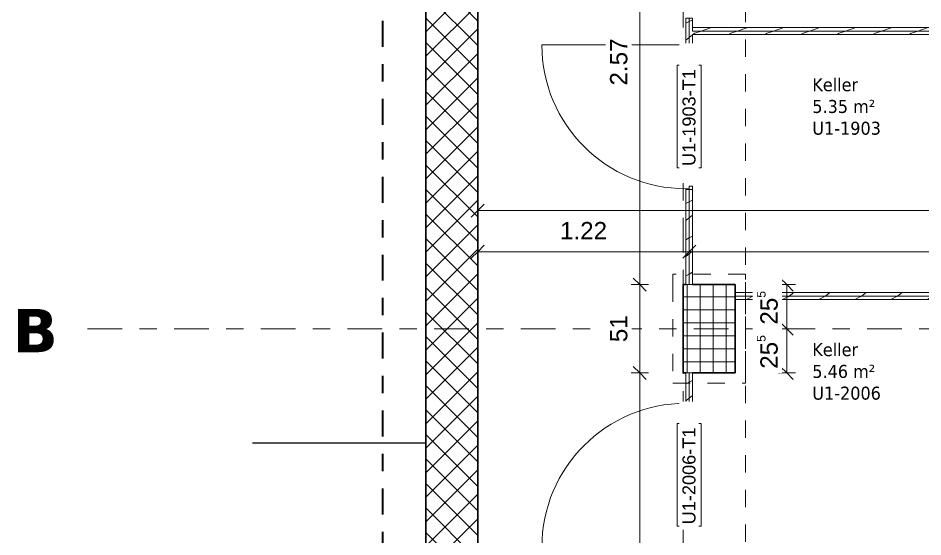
# Model space of a CAD drawing. Header units: metres. Extents: x -35.6 to 33, y -21.5 to 5.9.
# Drawn here: x -35.06 to -29.84, y -0.41 to 2.59 of the extents above; entities that cross this region are included whole.
import ezdxf

# ---------------------------------------------------------------- set-up
doc = ezdxf.new("R2010")
doc.units = ezdxf.units.M
for name, pattern in [('_Rasterlinie_', [0.375, 0.2, -0.05, 0.075, -0.05]), ('_Strichliert - Fein_', [0.15, 0.1, -0.05]), ('Strichpunkt - Fein', [0.2, 0.1, -0.05, 0, -0.05]), ('Strichpunkt - Mittel', [0.35, 0.15, -0.1, 0, -0.1])]:
    doc.linetypes.add(name, pattern=pattern)
for name, color, linetype, lineweight in [('A-____-____-DIMS', 7, 'Continuous', 5), ('A-____-____-DIMS-50', 7, 'Continuous', 5), ('A-AREA-____-IDEN', 7, 'Continuous', 5), ('A-DOOR-____-IDEN', 7, 'Continuous', 5), ('A-DOOR-____-OTLN', 7, 'Continuous', 9), ('A-DOOR-FRAM-MCUT', 7, 'Continuous', 9), ('A-DOOR-OPNG-OTLN', 7, 'Continuous', 9), ('A-FLOR-____-OVHD', 7, 'Strichpunkt - Fein', 9), ('A-WALL-____-MCUT', 7, 'Continuous', 35), ('A-WALL-____-PATT', 7, 'Continuous', 35), ('A-WALL-FNSH-MCUT', 7, 'Continuous', 35), ('C-PRKG-____-OTLN', 7, 'Continuous', 9), ('S-COLS-____-MCUT', 7, 'Continuous', 35), ('S-COLS-____-OTLN', 7, 'Continuous', 9), ('S-GRID-____-OTLN', 7, 'Continuous', 5)]:
    doc.layers.add(name, color=color, linetype=linetype, lineweight=lineweight)
for name, color, linetype, lineweight, true_color in [('A-____-MATC-OTLN', 7, 'Strichpunkt - Mittel', 40, 0x0080ff), ('A-DETL-____-OTLN', 5, 'Continuous', 9, 0x0000ff), ('S-GRID-____-IDEN', 7, 'Continuous', 9, 0x5555aa)]:
    doc.layers.add(name, color=color, linetype=linetype, lineweight=lineweight, true_color=true_color)
doc.styles.add('Arial', font='arial.ttf', dxfattribs={"height": 0.1})
doc.styles.add('Arial_1', font='arial.ttf', dxfattribs={"height": 0.075})
doc.styles.add('Verdana_2', font='verdana.ttf', dxfattribs={"width": 0.9, "height": 0.075})
doc.styles.add('Verdana_B', font='verdana.ttf', dxfattribs={"height": 0.25})
doc.dimstyles.new('SUB_Rohbau_fein', dxfattribs={"dimscale": 0.3048, "dimtxt": 0.102026, "dimasz": 0.246063, "dimexe": 0.164042, "dimexo": 0.0625, "dimgap": 0.123031, "dimtad": 1, "dimdec": 1, "dimlfac": 100, "dimrnd": 0.5, "dimdsep": 46, "dimtxsty": 'Arial', "dimblk1": 'OBLIQUE', "dimblk2": 'OBLIQUE', "dimsah": 1, "dimcen": 0.09, "dimazin": 0, "dimtfac": 1, "dimtdec": 4, "dimtix": 1, "dimtmove": 0, "dimatfit": 3, "dimfxl": 0.164042, "dimfxlon": 1, "dimtvp": 1, "dimtfill": 1, "dimtolj": 1, "dimtzin": 0, "dimarcsym": 2})
doc.dimstyles.new('SUB_Rohbau_fein_1', dxfattribs={"dimscale": 0.3048, "dimtxt": 0.102026, "dimasz": 0.246063, "dimexe": 0.164042, "dimexo": 0.0625, "dimgap": 0.123031, "dimtad": 1, "dimrnd": 0.005, "dimzin": 0, "dimdsep": 46, "dimtxsty": 'Arial', "dimblk1": 'OBLIQUE', "dimblk2": 'OBLIQUE', "dimsah": 1, "dimcen": 0.09, "dimazin": 0, "dimtfac": 1, "dimtdec": 4, "dimtix": 1, "dimtmove": 0, "dimatfit": 3, "dimfxl": 0.164042, "dimfxlon": 1, "dimtvp": 1, "dimtfill": 1, "dimtolj": 1, "dimtzin": 0, "dimarcsym": 2})
doc.dimstyles.new('SUB_Rohbau_fein_2', dxfattribs={"dimscale": 0.3048, "dimtxt": 0.102026, "dimasz": 0.246063, "dimexe": 0.164042, "dimexo": 0.0625, "dimgap": 0.123031, "dimtad": 1, "dimrnd": 0.005, "dimzin": 0, "dimdsep": 46, "dimtxsty": 'Arial', "dimblk1": 'OBLIQUE', "dimblk2": 'OBLIQUE', "dimsah": 1, "dimcen": 0.09, "dimazin": 0, "dimtfac": 1, "dimtdec": 4, "dimtix": 1, "dimtmove": 2, "dimatfit": 3, "dimfxl": 0.164042, "dimfxlon": 1, "dimtvp": 1, "dimtfill": 1, "dimtolj": 1, "dimtzin": 0, "dimarcsym": 2})
pattern_1 = [(216.87, (0.0833, 0.20825), (0.624749256, 0.416501116), [0.10412, -0.93712]), (206.565, (0.20825, 0.14578), (-0.20825414, -0.2082493), [0.23283, -0.23283]), (198.435, (0.20825, 0.04165), (-0.41650024, -0.20824584), [0.13171, -0.52684])]

# ---------------------------------------------------------------- blocks, each defined once
blk = doc.blocks.new('PP_Parkplatz - 3520 x 5000-V9--01_UG_OK_FFB_AF_ru')
at = {"layer": 'C-PRKG-____-OTLN', "color": 253, "true_color": 0x999999}
for p, q in [((-32.708, 0.1319), (-33.7089, 0.1319)), ((-32.708, 0.1319), (-33.7089, 0.1319)), ((-33.7089, 0.1319), (-32.708, 0.1319)), ((-32.708, -2.3534), (-32.708, 0.1319)), ((-32.708, 0.1319), (-32.708, -2.3534)), ((-32.708, -3.3874), (-32.708, -2.3534)), ((-32.708, -3.3874), (-32.708, -2.3534)), ((-32.708, -2.3534), (-32.708, -3.3874)), ((-32.708, -3.3874), (-33.7089, -3.3874)), ((-33.7089, -3.3874), (-32.708, -3.3874)), ((-32.708, -3.3874), (-33.7089, -3.3874)), ((-32.708, -3.3874), (-32.708, -3.3874))]:
    blk.add_line(p, q, dxfattribs=at)
blk = doc.blocks.new('PP_Parkplatz - 3520 x 5000-V10--01_UG_OK_FFB_AF_ru')
at = {"layer": 'C-PRKG-____-OTLN', "color": 253, "true_color": 0x999999}
for p, q in [((-32.708, 3.6516), (-33.7089, 3.6516)), ((-33.7089, 3.6516), (-32.708, 3.6516)), ((-32.708, 3.6515), (-33.7089, 3.6515)), ((-32.708, 0.1323), (-33.7089, 0.1323)), ((-33.7089, 0.1323), (-32.708, 0.1323)), ((-32.708, 0.1323), (-33.7089, 0.1323))]:
    blk.add_line(p, q, dxfattribs=at)
blk = doc.blocks.new('TU DF 1 - Rahmenstock - stumpf einschlagend - 800x1900 Kellerabteil-V13--01_UG_OK_FFB_AF_ru')
at = {"layer": 'A-DOOR-FRAM-MCUT', "color": 253, "true_color": 0x999999}
for p, q in [((-0.415, 0.02), (-0.42, 0.02)), ((-0.42, 0.02), (-0.42, -0.02)), ((-0.415, 0), (-0.415, 0.02)), ((-0.4, 0), (-0.415, 0)), ((-0.4, -0.02), (-0.4, 0)), ((0.415, 0), (0.4, 0)), ((0.4, 0), (0.4, -0.02)), ((0.42, 0.02), (0.415, 0.02)), ((0.415, 0.02), (0.415, 0)), ((0.42, -0.02), (0.42, 0.02)), ((-0.42, -0.02), (-0.4, -0.02)), ((0.4, -0.02), (0.42, -0.02))]:
    blk.add_line(p, q, dxfattribs=at)
at = {"layer": 'A-DOOR-OPNG-OTLN', "color": 253, "true_color": 0x999999}
blk.add_line((0.415, 0.02), (0.415, 0.85), dxfattribs=at)
blk.add_arc((0.415, 0.02), 0.83, 90, 180, dxfattribs=at)
blk = doc.blocks.new('TU DF 1 - Rahmenstock - stumpf einschlagend - 800x1900 Kellerabteil-41621821--01_UG_OK_FFB_AF_ru')
at = {"layer": 'A-DOOR-FRAM-MCUT', "color": 253, "true_color": 0x999999}
for p, q in [((-0.42, 0.02), (-0.4, 0.02)), ((-0.42, -0.02), (-0.42, 0.02)), ((-0.4, 0.02), (-0.4, 0)), ((0.4, 0.02), (0.42, 0.02)), ((0.4, 0), (0.4, 0.02)), ((0.42, 0.02), (0.42, -0.02)), ((-0.415, -0.02), (-0.42, -0.02)), ((-0.415, 0), (-0.415, -0.02)), ((-0.4, 0), (-0.415, 0)), ((0.415, 0), (0.4, 0)), ((0.415, -0.02), (0.415, 0)), ((0.42, -0.02), (0.415, -0.02))]:
    blk.add_line(p, q, dxfattribs=at)
at = {"layer": 'A-DOOR-OPNG-OTLN', "color": 253, "true_color": 0x999999}
blk.add_line((0.415, -0.02), (0.415, -0.85), dxfattribs=at)
blk.add_arc((0.415, -0.02), 0.83, 180, 270, dxfattribs=at)
blk = doc.blocks.new('DIMBLOCK86--01_UG_OK_FFB_AF_ru')
at = {"layer": 'A-____-____-DIMS-50'}
for p, q in [((-31.473, 3.6166), (-31.523, 3.6166)), ((-31.473, 3.6166), (-31.5105, 3.6541)), ((-31.473, 3.6166), (-31.473, 1.0466)), ((-31.473, 3.6166), (-31.4355, 3.5791)), ((-31.473, 3.6166), (-31.423, 3.6166)), ((-31.473, 1.0466), (-31.523, 1.0466)), ((-31.473, 1.0466), (-31.5105, 1.0841)), ((-31.473, 1.0466), (-31.4355, 1.0091)), ((-31.473, 1.0466), (-31.423, 1.0466))]:
    blk.add_line(p, q, dxfattribs=at)
at = {"layer": 'A-____-____-DIMS-50', "color": 0, "insert": (-31.645, 2.1959), "char_height": 0.1, "width": 0.325653, "attachment_point": 1, "rotation": 90, "line_spacing_factor": 0.941778, "style": 'Arial', "bg_fill": 3, "box_fill_scale": 1.25, "bg_fill_color": 256, "bg_fill_true_color": 13158600, "bg_fill_transparency": 0}
blk.add_mtext('2.57', dxfattribs=at)
blk = doc.blocks.new('_Oblique')
at = {"color": 0, "linetype": 'ByBlock', "lineweight": -2}
blk.add_line((-0.5, -0.5), (0.5, 0.5), dxfattribs=at)
blk = doc.blocks.new('DIMBLOCK87--01_UG_OK_FFB_AF_ru')
at = {"layer": 'A-____-____-DIMS-50'}
for p, q in [((-31.473, 1.0466), (-31.523, 1.0466)), ((-31.473, 1.0466), (-31.5105, 1.0841)), ((-31.473, 1.0466), (-31.473, 0.5366)), ((-31.473, 1.0466), (-31.4355, 1.0091)), ((-31.473, 1.0466), (-31.423, 1.0466)), ((-31.473, 0.5366), (-31.523, 0.5366)), ((-31.473, 0.5366), (-31.5105, 0.5741)), ((-31.473, 0.5366), (-31.4355, 0.4991)), ((-31.473, 0.5366), (-31.423, 0.5366))]:
    blk.add_line(p, q, dxfattribs=at)
at = {"layer": 'A-____-____-DIMS-50', "color": 0, "insert": (-31.645, 0.714), "char_height": 0.1, "width": 0.186088, "attachment_point": 1, "rotation": 90, "line_spacing_factor": 0.941778, "style": 'Arial', "bg_fill": 3, "box_fill_scale": 1.25, "bg_fill_color": 256, "bg_fill_true_color": 13158600, "bg_fill_transparency": 0}
blk.add_mtext('51', dxfattribs=at)
blk = doc.blocks.new('DIMBLOCK88--01_UG_OK_FFB_AF_ru')
at = {"layer": 'A-____-____-DIMS-50'}
for p, q in [((-31.473, 0.5366), (-31.523, 0.5366)), ((-31.473, 0.5366), (-31.5105, 0.5741)), ((-31.473, 0.5366), (-31.473, -2.0534)), ((-31.473, 0.5366), (-31.4355, 0.4991)), ((-31.473, 0.5366), (-31.423, 0.5366)), ((-31.473, -2.0534), (-31.5105, -2.0159)), ((-31.473, -2.0534), (-31.523, -2.0534)), ((-31.473, -2.0534), (-31.4355, -2.0909)), ((-31.473, -2.0534), (-31.423, -2.0534))]:
    blk.add_line(p, q, dxfattribs=at)
at = {"layer": 'A-____-____-DIMS-50', "color": 0, "insert": (-31.645, -1.185), "char_height": 0.1, "width": 0.325653, "attachment_point": 1, "rotation": 90, "line_spacing_factor": 0.941778, "style": 'Arial', "bg_fill": 3, "box_fill_scale": 1.25, "bg_fill_color": 256, "bg_fill_true_color": 13158600, "bg_fill_transparency": 0}
blk.add_mtext('2.59', dxfattribs=at)
blk = doc.blocks.new('DIMBLOCK93--01_UG_OK_FFB_AF_ru')
at = {"layer": 'A-____-____-DIMS-50'}
for p, q in [((-32.408, 1.4742), (-32.408, 1.5242)), ((-19.938, 1.4742), (-19.938, 1.5242)), ((-32.408, 1.4742), (-32.4455, 1.4367)), ((-32.408, 1.4742), (-32.3705, 1.5117)), ((-32.408, 1.4742), (-19.938, 1.4742)), ((-32.408, 1.4742), (-32.408, 1.4242)), ((-19.938, 1.4742), (-19.9755, 1.4367)), ((-19.938, 1.4742), (-19.9005, 1.5117)), ((-19.938, 1.4742), (-19.938, 1.4242))]:
    blk.add_line(p, q, dxfattribs=at)
at = {"layer": 'A-____-____-DIMS-50', "color": 0, "insert": (-26.3475, 1.6463), "char_height": 0.1, "width": 0.418697, "attachment_point": 1, "line_spacing_factor": 0.941778, "style": 'Arial', "bg_fill": 3, "box_fill_scale": 1.25, "bg_fill_color": 256, "bg_fill_true_color": 13158600, "bg_fill_transparency": 0}
blk.add_mtext('12.47', dxfattribs=at)
blk = doc.blocks.new('DIMBLOCK322--01_UG_OK_FFB_AF_ru')
at = {"layer": 'A-____-____-DIMS-50'}
for p, q in [((-32.408, 1.2361), (-32.408, 1.2861)), ((-32.408, 1.2361), (-32.3705, 1.2736)), ((-31.188, 1.2361), (-31.188, 1.2861)), ((-31.188, 1.2361), (-31.1505, 1.2736)), ((-32.408, 1.2361), (-32.4455, 1.1986)), ((-32.408, 1.2361), (-31.188, 1.2361)), ((-32.408, 1.2361), (-32.408, 1.1861)), ((-31.188, 1.2361), (-31.2255, 1.1986)), ((-31.188, 1.2361), (-31.188, 1.1861))]:
    blk.add_line(p, q, dxfattribs=at)
at = {"layer": 'A-____-____-DIMS-50', "color": 0, "insert": (-31.9337, 1.4081), "char_height": 0.1, "width": 0.325653, "attachment_point": 1, "line_spacing_factor": 0.941778, "style": 'Arial', "bg_fill": 3, "box_fill_scale": 1.25, "bg_fill_color": 256, "bg_fill_true_color": 13158600, "bg_fill_transparency": 0}
blk.add_mtext('1.22', dxfattribs=at)
blk = doc.blocks.new('DIMBLOCK323--01_UG_OK_FFB_AF_ru')
at = {"layer": 'A-____-____-DIMS-50'}
for p, q in [((-31.188, 1.2361), (-31.188, 1.2861)), ((-31.188, 1.2361), (-31.1505, 1.2736)), ((-27.413, 1.2361), (-27.413, 1.2861)), ((-27.413, 1.2361), (-27.3755, 1.2736)), ((-31.188, 1.2361), (-31.2255, 1.1986)), ((-31.188, 1.2361), (-27.413, 1.2361)), ((-31.188, 1.2361), (-31.188, 1.1861)), ((-27.413, 1.2361), (-27.4505, 1.1986)), ((-27.413, 1.2361), (-27.413, 1.1861))]:
    blk.add_line(p, q, dxfattribs=at)
at = {"layer": 'A-____-____-DIMS-50', "color": 0, "insert": (-29.4622, 1.4081), "char_height": 0.1, "width": 0.388091, "attachment_point": 1, "line_spacing_factor": 0.941778, "style": 'Arial', "bg_fill": 3, "box_fill_scale": 1.25, "bg_fill_color": 256, "bg_fill_true_color": 13158600, "bg_fill_transparency": 0}
blk.add_mtext('3.77\\A2\\H0.5x;\\S5^  ;\\H2x;', dxfattribs=at)
blk = doc.blocks.new('DIMBLOCK412--01_UG_OK_FFB_AF_ru')
at = {"layer": 'A-____-____-DIMS-50'}
for p, q in [((-30.6253, 1.0466), (-30.6753, 1.0466)), ((-30.6253, 1.0466), (-30.6628, 1.0841)), ((-30.6253, 1.0466), (-30.6253, 0.7916)), ((-30.6253, 1.0466), (-30.5878, 1.0091)), ((-30.6253, 1.0466), (-30.5753, 1.0466)), ((-30.6253, 0.7916), (-30.6753, 0.7916)), ((-30.6253, 0.7916), (-30.6628, 0.8291)), ((-30.6253, 0.7916), (-30.5878, 0.7541)), ((-30.6253, 0.7916), (-30.5753, 0.7916))]:
    blk.add_line(p, q, dxfattribs=at)
at = {"layer": 'A-____-____-DIMS-50', "color": 0, "insert": (-30.7973, 0.8155), "char_height": 0.1, "width": 0.248525, "attachment_point": 1, "rotation": 90, "line_spacing_factor": 0.941778, "style": 'Arial', "bg_fill": 3, "box_fill_scale": 1.25, "bg_fill_color": 256, "bg_fill_true_color": 13158600, "bg_fill_transparency": 0}
blk.add_mtext('25\\A2\\H0.5x;\\S5^  ;\\H2x;', dxfattribs=at)
blk = doc.blocks.new('DIMBLOCK413--01_UG_OK_FFB_AF_ru')
at = {"layer": 'A-____-____-DIMS-50'}
for p, q in [((-30.6253, 0.7916), (-30.6753, 0.7916)), ((-30.6253, 0.7916), (-30.6628, 0.8291)), ((-30.6253, 0.7916), (-30.6253, 0.5366)), ((-30.6253, 0.7916), (-30.5878, 0.7541)), ((-30.6253, 0.7916), (-30.5753, 0.7916)), ((-30.6253, 0.5366), (-30.6753, 0.5366)), ((-30.6253, 0.5366), (-30.6628, 0.5741)), ((-30.6253, 0.5366), (-30.5878, 0.4991)), ((-30.6253, 0.5366), (-30.5753, 0.5366))]:
    blk.add_line(p, q, dxfattribs=at)
at = {"layer": 'A-____-____-DIMS-50', "color": 0, "insert": (-30.7973, 0.5605), "char_height": 0.1, "width": 0.248525, "attachment_point": 1, "rotation": 90, "line_spacing_factor": 0.941778, "style": 'Arial', "bg_fill": 3, "box_fill_scale": 1.25, "bg_fill_color": 256, "bg_fill_true_color": 13158600, "bg_fill_transparency": 0}
blk.add_mtext('25\\A2\\H0.5x;\\S5^  ;\\H2x;', dxfattribs=at)

msp = doc.modelspace()

# ---------------------------------------------------------------- hatches: boundary and pattern name
at = {"layer": 'A-WALL-____-PATT', "lineweight": 9}
h = msp.add_hatch(dxfattribs=at)
h.set_pattern_fill('FP_1', color=256, style=0, pattern_type=2)
h.set_pattern_definition([(45, (0, 0), (-0.07071068, 0.07071068), []), (135, (0, 0), (-0.07071068, -0.07071068), [])])
h.paths.add_polyline_path([(-32.708, -2.3534), (-32.408, -2.3534), (-32.408, 4.6615), (-32.708, 4.6615), (-32.708, -1.8387)])
at = {"layer": 'A-WALL-____-PATT', "lineweight": 9, "true_color": 0xc3b7ad}
h = msp.add_hatch(dxfattribs=at)
h.set_pattern_fill('FP_5', color=9, style=0, pattern_type=2)
h.set_pattern_definition(pattern_1)
h.paths.add_polyline_path([(-31.208, -0.5689), (-31.188, -0.5689), (-31.188, -0.4739), (-31.208, -0.4739), (-31.208, -0.5489)])
h.paths.add_polyline_path([(-31.188, 0.3661), (-31.188, 0.5366), (-31.208, 0.5366), (-31.208, 0.3661)])
h.paths.add_polyline_path([(-31.188, 1.0466), (-31.188, 1.5952), (-31.208, 1.5952), (-31.208, 1.0466)])
h.paths.add_polyline_path([(-31.208, 2.4352), (-31.188, 2.4352), (-31.188, 2.5852), (-31.208, 2.5852), (-31.208, 2.5102)])
h.paths.add_polyline_path([(-31.208, 3.4252), (-31.188, 3.4252), (-31.188, 3.6166), (-31.208, 3.6166)])
h.paths.add_polyline_path([(-31.188, 4.1266), (-31.188, 4.6543), (-31.208, 4.6543), (-31.208, 4.1266)])
h = msp.add_hatch(dxfattribs=at)
h.set_pattern_fill('FP_5', color=9, style=0, pattern_type=2)
h.set_pattern_definition(pattern_1)
h.paths.add_polyline_path([(-31.168, -0.5489), (-31.168, -0.4739), (-31.188, -0.4739), (-31.188, -0.5489)])
h.paths.add_polyline_path([(-31.168, 0.3661), (-31.168, 0.5366), (-31.188, 0.5366), (-31.188, 0.3661)])
h.paths.add_polyline_path([(-31.188, 1.0466), (-31.168, 1.0466), (-31.168, 1.5952), (-31.188, 1.5952), (-31.188, 1.0882)])
h.paths.add_polyline_path([(-31.188, 2.4352), (-31.168, 2.4352), (-31.168, 2.5852), (-31.188, 2.5852), (-31.188, 2.5102)])
h.paths.add_polyline_path([(-31.1805, 3.4252), (-31.168, 3.4252), (-31.168, 3.6166), (-31.188, 3.6166), (-31.188, 3.4252)])
h.paths.add_polyline_path([(-31.168, 4.1266), (-31.168, 4.6543), (-31.188, 4.6543), (-31.188, 4.1266)])
h = msp.add_hatch(dxfattribs=at)
h.set_pattern_fill('FP_5', color=9, style=0, pattern_type=2)
h.set_pattern_definition(pattern_1)
h.paths.add_polyline_path([(-27.393, 2.5102), (-23.448, 2.5102), (-23.448, 2.5302), (-27.393, 2.5302)])
h.paths.add_polyline_path([(-29.5496, 2.5102), (-27.433, 2.5102), (-27.433, 2.5302), (-31.168, 2.5302), (-31.168, 2.5102)])
h = msp.add_hatch(dxfattribs=at)
h.set_pattern_fill('FP_5', color=9, style=0, pattern_type=2)
h.set_pattern_definition(pattern_1)
h.paths.add_polyline_path([(-25.3902, 2.4902), (-23.448, 2.4902), (-23.448, 2.5102), (-27.393, 2.5102), (-27.393, 2.4902)])
h.paths.add_polyline_path([(-31.168, 2.4902), (-27.433, 2.4902), (-27.433, 2.5102), (-31.168, 2.5102)])
h = msp.add_hatch(dxfattribs=at)
h.set_pattern_fill('FP_5', color=9, style=0, pattern_type=2)
h.set_pattern_definition(pattern_1)
h.paths.add_polyline_path([(-28.1355, 0.9806), (-27.433, 0.9806), (-27.433, 1.0006), (-30.923, 1.0006), (-30.923, 0.9806), (-29.5496, 0.9806)])
h.paths.add_polyline_path([(-23.448, 0.9806), (-23.448, 1.0006), (-27.393, 1.0006), (-27.393, 0.9806), (-25.3902, 0.9806)])
h = msp.add_hatch(dxfattribs=at)
h.set_pattern_fill('FP_5', color=9, style=0, pattern_type=2)
h.set_pattern_definition(pattern_1)
h.paths.add_polyline_path([(-28.1355, 0.9606), (-27.433, 0.9606), (-27.433, 0.9806), (-30.923, 0.9806), (-30.923, 0.9606), (-29.5496, 0.9606)])
h.paths.add_polyline_path([(-23.448, 0.9606), (-23.448, 0.9806), (-27.393, 0.9806), (-27.393, 0.9606), (-25.3902, 0.9606)])
at = {"layer": 'S-COLS-____-OTLN'}
h = msp.add_hatch(dxfattribs=at)
h.set_pattern_fill('FP_2', color=256, style=0, pattern_type=2)
h.set_pattern_definition([(0, (0, 0), (0, 0.075), []), (90, (0, 0), (-0.075, 5e-18), [])])
h.paths.add_polyline_path([(-31.168, 0.5366), (-30.923, 0.5366), (-30.923, 1.0466), (-31.223, 1.0466), (-31.223, 0.5366), (-31.188, 0.5366)])

# ---------------------------------------------------------------- linework, layer by layer
at = {"layer": 'A-____-MATC-OTLN'}
msp.add_line((-32.958, 4.8193), (-32.958, -21.4982), dxfattribs=at)
at = {"layer": 'A-DETL-____-OTLN', "color": 8, "linetype": '_Strichliert - Fein_', "true_color": 0x808080}
msp.add_line((-31.283, 1.0466), (-31.283, 1.1066), dxfattribs=at)
at = {"layer": 'A-DOOR-____-IDEN', "flags": 128}
for points in [[(-31.2576, 1.7215), (-31.2576, 2.3135), (-31.1186, 2.3135), (-31.1186, 1.7215)], [(-31.2576, -0.3476), (-31.2576, 0.2444), (-31.1186, 0.2444), (-31.1186, -0.3476)]]:
    msp.add_lwpolyline(points, close=True, dxfattribs=at)
at = {"layer": 'A-FLOR-____-OVHD'}
for p, q in [((-30.863, 4.6615), (-30.863, -1.9934)), ((-30.863, 1.1066), (-31.283, 1.1066)), ((-30.863, 0.4766), (-30.863, 1.1066)), ((-31.283, 1.0466), (-31.283, 0.4766)), ((-31.283, 0.4766), (-30.863, 0.4766))]:
    msp.add_line(p, q, dxfattribs=at)
at = {"layer": 'A-WALL-____-MCUT'}
for p, q in [((-32.708, 4.6615), (-32.708, -2.3534)), ((-32.408, -2.0534), (-32.408, 4.6615))]:
    msp.add_line(p, q, dxfattribs=at)
at = {"layer": 'A-WALL-____-MCUT', "color": 253, "lineweight": 9, "true_color": 0x999999}
for p, q in [((-31.188, 2.4352), (-31.188, 2.5852)), ((-31.168, 2.5302), (-31.168, 2.5102)), ((-23.448, 2.5102), (-31.168, 2.5102)), ((-31.188, 1.0466), (-31.188, 1.5952)), ((-31.208, 1.0466), (-31.168, 1.0466)), ((-23.448, 0.9806), (-30.923, 0.9806)), ((-31.168, 0.5366), (-31.208, 0.5366)), ((-31.188, 0.3661), (-31.188, 0.5366))]:
    msp.add_line(p, q, dxfattribs=at)
at = {"layer": 'A-WALL-FNSH-MCUT', "color": 253, "lineweight": 9, "true_color": 0x999999}
for p, q in [((-31.208, 2.5852), (-31.208, 2.4352)), ((-31.168, 2.5852), (-31.208, 2.5852)), ((-31.168, 2.5302), (-31.168, 2.5852)), ((-23.448, 2.5302), (-31.168, 2.5302)), ((-31.168, 2.4352), (-31.168, 2.4902)), ((-31.168, 2.4902), (-23.448, 2.4902)), ((-31.208, 2.4352), (-31.168, 2.4352)), ((-31.208, 1.5952), (-31.208, 1.0466)), ((-31.168, 1.5952), (-31.208, 1.5952)), ((-31.168, 1.0466), (-31.168, 1.5952)), ((-23.448, 1.0006), (-30.923, 1.0006)), ((-30.923, 1.0006), (-30.923, 0.9606)), ((-30.923, 0.9606), (-23.448, 0.9606)), ((-31.208, 0.5366), (-31.208, 0.3661)), ((-31.168, 0.3661), (-31.168, 0.5366)), ((-31.208, 0.3661), (-31.168, 0.3661))]:
    msp.add_line(p, q, dxfattribs=at)
at = {"layer": 'S-COLS-____-MCUT'}
for p, q in [((-31.208, 1.0466), (-31.223, 1.0466)), ((-31.223, 1.0466), (-31.223, 0.5366)), ((-30.923, 1.0466), (-31.168, 1.0466)), ((-30.923, 0.5366), (-30.923, 1.0466)), ((-31.223, 0.5366), (-31.208, 0.5366)), ((-31.168, 0.5366), (-30.923, 0.5366))]:
    msp.add_line(p, q, dxfattribs=at)
at = {"layer": 'S-COLS-____-OTLN'}
for p, q in [((-31.188, 1.0466), (-31.208, 1.0466)), ((-31.168, 1.0466), (-31.188, 1.0466)), ((-31.208, 0.5366), (-31.188, 0.5366)), ((-31.188, 0.5366), (-31.168, 0.5366))]:
    msp.add_line(p, q, dxfattribs=at)
at = {"layer": 'S-GRID-____-OTLN', "color": 8, "linetype": '_Rasterlinie_', "true_color": 0x808080}
for p, q in [((-31.223, -6.2685), (-31.223, 5.1611)), ((-34.6604, 0.7916), (27.9515, 0.7916))]:
    msp.add_line(p, q, dxfattribs=at)

# ---------------------------------------------------------------- block references
at = {"layer": 'A-DOOR-____-OTLN', "color": 253, "true_color": 0x999999}
for name, p, rotation in [('TU DF 1 - Rahmenstock - stumpf einschlagend - 800x1900 Kellerabteil-V13--01_UG_OK_FFB_AF_ru', (-31.188, 2.0152), 90.00000000000007), ('TU DF 1 - Rahmenstock - stumpf einschlagend - 800x1900 Kellerabteil-41621821--01_UG_OK_FFB_AF_ru', (-31.188, -0.0539), 270.0000000000001)]:
    msp.add_blockref(name, p, dxfattribs=dict(at, rotation=rotation))
at = {"layer": 'C-PRKG-____-OTLN', "color": 253, "true_color": 0x999999}
for name in ['PP_Parkplatz - 3520 x 5000-V10--01_UG_OK_FFB_AF_ru', 'PP_Parkplatz - 3520 x 5000-V9--01_UG_OK_FFB_AF_ru']:
    msp.add_blockref(name, (0, 0), dxfattribs=at)

# ---------------------------------------------------------------- texts
at = {"layer": 'A-AREA-____-IDEN', "color": 8, "true_color": 0x808080, "char_height": 0.075, "attachment_point": 1, "style": 'Verdana_2'}
for s, insert, width in [('Keller', (-30.4774, 2.2382), 0.331899), ('5.35 m²', (-30.4774, 2.1125), 0.472595), ('U1-1903', (-30.4774, 1.9869), 0.497848), ('Keller', (-30.4774, 0.7087), 0.331899), ('5.46 m²', (-30.4774, 0.583), 0.472595), ('U1-2006', (-30.4774, 0.4573), 0.497848)]:
    msp.add_mtext(s, dxfattribs=dict(at, insert=insert, width=width))
at = {"layer": 'S-GRID-____-IDEN', "color": 8, "lineweight": 5, "true_color": 0x808080, "insert": (-35.0927, 0.9061), "char_height": 0.25, "width": 0.316667, "attachment_point": 1, "style": 'Verdana_B'}
msp.add_mtext('\\fVerdana|b1|i0|c0|p34|;B', dxfattribs=at)

# ---------------------------------------------------------------- next in the draw order: texts
at = {"layer": 'A-DOOR-____-IDEN', "char_height": 0.075, "width": 0.689451, "attachment_point": 1, "rotation": 90, "style": 'Arial_1', "bg_fill": 3, "box_fill_scale": 1.25, "bg_fill_color": 256, "bg_fill_true_color": 13158600, "bg_fill_transparency": 0}
for s, insert in [('U1-1903-T1', (-31.2267, 1.7315)), ('U1-2006-T1', (-31.2267, -0.3376))]:
    msp.add_mtext(s, dxfattribs=dict(at, insert=insert))

# ---------------------------------------------------------------- next in the draw order: dimensions: what is measured, and where the dimension line sits
at = {"layer": 'A-____-____-DIMS'}
dim = msp.add_linear_dim(base=(-31.473, 1.0466), p1=(-31.423, 3.6166), p2=(-31.423, 1.0466), angle=90, dimstyle='SUB_Rohbau_fein_1', override={"dimpost": '<>', "dimfxl": 2.57}, dxfattribs=at)
dim.commit()
dim.dimension.update_dxf_attribs({"geometry": 'DIMBLOCK86--01_UG_OK_FFB_AF_ru', "text_midpoint": (-31.5616, 2.3316)})
dim = msp.add_linear_dim(base=(-30.6253, 0.7916), p1=(-30.6753, 1.0466), p2=(-30.5753, 0.7916), angle=90, text='\\A1;25\\Q;{\\A1;{\\H0.5x;\\S5^ ;}}', dimstyle='SUB_Rohbau_fein', override={"dimpost": '<>', "dimfxl": 0.273907}, dxfattribs=at)
dim.commit()
dim.dimension.update_dxf_attribs({"geometry": 'DIMBLOCK412--01_UG_OK_FFB_AF_ru', "text_midpoint": (-30.7139, 0.9191)})

# ---------------------------------------------------------------- next in the draw order: dimensions: what is measured, and where the dimension line sits
dim = msp.add_linear_dim(base=(-19.938, 1.4742), p1=(-32.408, 1.5242), p2=(-19.938, 1.5242), dimstyle='SUB_Rohbau_fein_1', override={"dimpost": '<>', "dimfxl": 12.47}, dxfattribs=at)
dim.commit()
dim.dimension.update_dxf_attribs({"geometry": 'DIMBLOCK93--01_UG_OK_FFB_AF_ru', "text_midpoint": (-26.173, 1.5619)})
dim = msp.add_linear_dim(base=(-31.473, 0.5366), p1=(-31.423, 1.0466), p2=(-31.423, 0.5366), angle=90, dimstyle='SUB_Rohbau_fein', override={"dimpost": '<>', "dimfxl": 0.51}, dxfattribs=at)
dim.commit()
dim.dimension.update_dxf_attribs({"geometry": 'DIMBLOCK87--01_UG_OK_FFB_AF_ru', "text_midpoint": (-31.5616, 0.7916)})
dim = msp.add_linear_dim(base=(-30.6253, 0.5366), p1=(-30.5753, 0.7916), p2=(-30.6753, 0.5366), angle=90, text='\\A1;25\\Q;{\\A1;{\\H0.5x;\\S5^ ;}}', dimstyle='SUB_Rohbau_fein', override={"dimpost": '<>', "dimfxl": 0.273907}, dxfattribs=at)
dim.commit()
dim.dimension.update_dxf_attribs({"geometry": 'DIMBLOCK413--01_UG_OK_FFB_AF_ru', "text_midpoint": (-30.7139, 0.6641)})

# ---------------------------------------------------------------- next in the draw order: dimensions: what is measured, and where the dimension line sits
dim = msp.add_linear_dim(base=(-31.188, 1.2361), p1=(-32.408, 1.2861), p2=(-31.188, 1.2861), dimstyle='SUB_Rohbau_fein_1', override={"dimpost": '<>', "dimfxl": 1.22}, dxfattribs=at)
dim.commit()
dim.dimension.update_dxf_attribs({"geometry": 'DIMBLOCK322--01_UG_OK_FFB_AF_ru', "text_midpoint": (-31.798, 1.3238)})
dim = msp.add_linear_dim(base=(-31.473, -2.0534), p1=(-31.423, 0.5366), p2=(-31.423, -2.0534), angle=90, dimstyle='SUB_Rohbau_fein_2', override={"dimpost": '<>', "dimfxl": 2.59}, dxfattribs=at)
dim.commit()
dim.dimension.update_dxf_attribs({"geometry": 'DIMBLOCK88--01_UG_OK_FFB_AF_ru', "text_midpoint": (-31.5784, -1.0222), "dimtype": 160, "text_rotation": 90})

# ---------------------------------------------------------------- next in the draw order: dimensions: what is measured, and where the dimension line sits
dim = msp.add_linear_dim(base=(-27.413, 1.2361), p1=(-31.188, 1.2861), p2=(-27.413, 1.2861), text='\\A1;3.77\\Q;{\\A1;{\\H0.5x;\\S5^ ;}}', dimstyle='SUB_Rohbau_fein_1', override={"dimpost": '<>', "dimfxl": 3.775}, dxfattribs=at)
dim.commit()
dim.dimension.update_dxf_attribs({"geometry": 'DIMBLOCK323--01_UG_OK_FFB_AF_ru', "text_midpoint": (-29.3005, 1.3247)})

doc.saveas('drawing.dxf')
